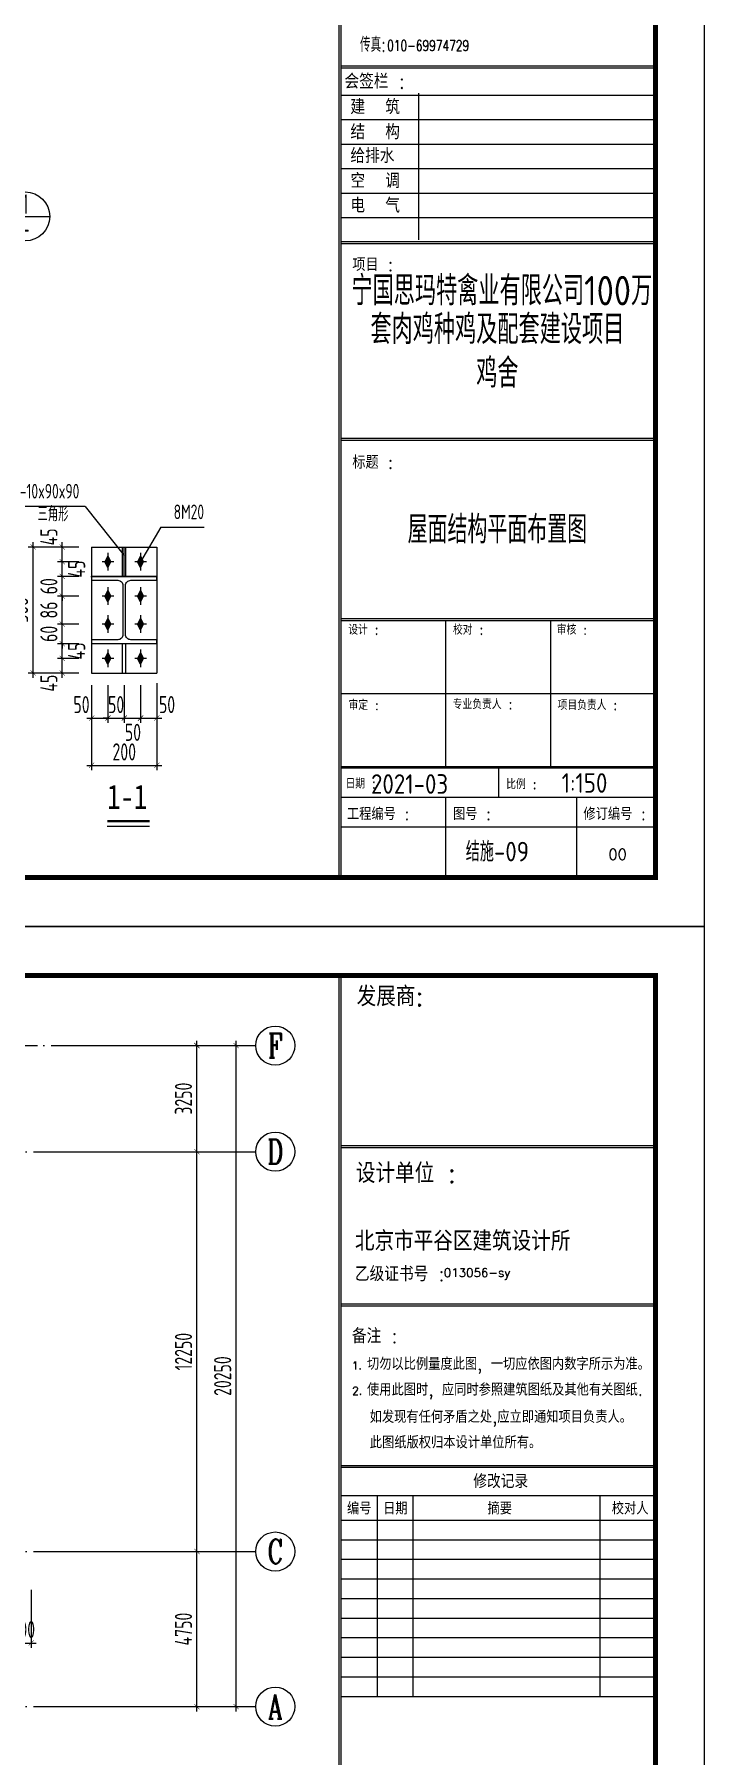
# Model space of a CAD drawing. Extents: x -159214 to 158333, y 7819 to 689505.
# Drawn here: x 137806 to 158333, y 45420 to 98146 of the extents above; entities that cross this region are included whole.
import ezdxf
from ezdxf.enums import TextEntityAlignment as Align

# ---------------------------------------------------------------- set-up
doc = ezdxf.new("R2010")
doc.units = 0
doc.header["$LTSCALE"] = 1000
doc.header["$PDMODE"] = 3
doc.linetypes.add('DOTE', pattern=[2.42, 2, -0.2, 0.02, -0.2])
doc.layers.get('0').update_dxf_attribs({"linetype": 'CONTINUOUS'})
doc.layers.get('Defpoints').update_dxf_attribs({"linetype": 'CONTINUOUS'})
for name, color, linetype in [('d-轴线', 7, 'CONTINUOUS'), ('MOUNT', 3, 'CONTINUOUS'), ('PUB_DWGN', 7, 'CONTINUOUS'), ('PUB_TEXT', 7, 'CONTINUOUS'), ('PUB_TITLE', 4, 'CONTINUOUS'), ('S', 2, 'CONTINUOUS'), ('图名层', 7, 'CONTINUOUS'), ('邓-AXIS', 1, 'DOTE'), ('邓-AXIS_DIM', 3, 'CONTINUOUS'), ('邓-AXIS_NUM', 7, 'CONTINUOUS'), ('邓-BASE_STR', 7, 'CONTINUOUS'), ('邓-BORDER', 144, 'CONTINUOUS'), ('邓-DIM', 3, 'CONTINUOUS'), ('邓-FLOOR', 6, 'CONTINUOUS'), ('邓-STGJ_BOLT_THIN', 9, 'CONTINUOUS'), ('邓-STXT_XG_THIN', 2, 'CONTINUOUS'), ('邓-TEXT', 7, 'CONTINUOUS'), ('邓-THIN', 7, 'CONTINUOUS')]:
    doc.layers.add(name, color=color, linetype=linetype)
doc.styles.add('-GBCBIGGBENOR', font='GBENOR.shx', dxfattribs={"bigfont": 'GBCBIG.shx'})
doc.styles.add('-黑体', font='SIMHEI.TTF')
doc.styles.add('HZTXT', font='romans', dxfattribs={"bigfont": 'hztxt'})
doc.styles.add('title_font', font='GBENOR.shx', dxfattribs={"bigfont": 'GBCBIG.shx'})
doc.styles.add('TKHZ', font='simplex.shx', dxfattribs={"bigfont": 'hztxt.shx'})
doc.styles.add('TSSD_Axis', font='complex.shx', dxfattribs={"width": 0.7, "bigfont": 'hztxt.shx'})
doc.styles.add('TSSD_Dimension', font='tssdeng.shx', dxfattribs={"width": 0.7, "bigfont": 'Hztxt.shx'})
doc.styles.add('TSSD_Label', font='tssdeng.shx', dxfattribs={"width": 0.7, "bigfont": 'Hztxt.shx'})
doc.styles.add('TSSD_Num', font='tssdeng.shx', dxfattribs={"width": 0.7, "bigfont": 'hztxt.shx'})
doc.dimstyles.new('TSSD_150_150', dxfattribs={"dimtxt": 525, "dimasz": 150, "dimexe": 150, "dimexo": 375, "dimgap": 150, "dimtad": 1, "dimdec": 0, "dimzin": 0, "dimdsep": 46, "dimtxsty": 'TSSD_Dimension', "dimblk": 'ARCHTICK', "dimblk1": 'ARCHTICK', "dimblk2": 'ARCHTICK', "dimcen": 0, "dimdle": 150, "dimclrt": 7, "dimadec": 0, "dimazin": 0, "dimtfac": 1, "dimtdec": 0, "dimtix": 1, "dimtmove": 2, "dimatfit": 3, "dimfxl": 1, "dimtolj": 1, "dimtzin": 0, "dimarcsym": 0})
doc.dimstyles.new('TSSD_15_150', dxfattribs={"dimtxt": 525, "dimasz": 150, "dimexe": 150, "dimexo": 375, "dimgap": 150, "dimtad": 1, "dimdec": 0, "dimlfac": 0.1, "dimzin": 0, "dimdsep": 46, "dimtxsty": 'TSSD_Dimension', "dimblk": 'ARCHTICK', "dimblk1": 'ARCHTICK', "dimblk2": 'ARCHTICK', "dimcen": 0, "dimdle": 150, "dimclrt": 7, "dimadec": 0, "dimazin": 0, "dimtfac": 1, "dimtdec": 0, "dimtix": 1, "dimtmove": 2, "dimatfit": 3, "dimfxl": 1, "dimtolj": 1, "dimtzin": 0, "dimarcsym": 0})

# ---------------------------------------------------------------- blocks, each defined once
blk = doc.blocks.new('结构A2+0.5')
at = {"layer": 'MOUNT', "color": 5, "linetype": 'Continuous'}
for p, q in [((122457, -61436), (122457, -1487)), ((122517, -61436), (122517, -1487)), ((122517, -6708), (132150, -6708)), ((122517, -6768), (132150, -6768)), ((122517, -11559), (132150, -11559)), ((122517, -11619), (132150, -11619)), ((122517, -16508), (132150, -16508)), ((122517, -16568), (132150, -16568)), ((122517, -36640), (132150, -36640)), ((122517, -36700), (132150, -36700)), ((122517, -42021), (132150, -42021)), ((122517, -42081), (132150, -42081)), ((132150, -48052), (122517, -48052)), ((132150, -48112), (122517, -48112)), ((132150, -53580), (122517, -53580)), ((132150, -53640), (122517, -53640)), ((132150, -58110), (122517, -58110)), ((132150, -58152), (122517, -58152)), ((132150, -59052), (122517, -59052))]:
    blk.add_line(p, q, dxfattribs=at)
at = {"layer": 'MOUNT', "color": 4, "linetype": 'Continuous'}
for p, q in [((122517, -17436), (132150, -17436)), ((122517, -18186), (132150, -18186))]:
    blk.add_line(p, q, dxfattribs=at)
at = {"layer": 'MOUNT', "color": 3, "linetype": 'Continuous'}
for p, q in [((123632, -23586), (123632, -17436)), ((124724, -23586), (124724, -17436)), ((130451, -23586), (130451, -17436)), ((122517, -18786), (132150, -18786)), ((122517, -19386), (132150, -19386)), ((122517, -19986), (132150, -19986)), ((122517, -20586), (132150, -20586)), ((122517, -21186), (132150, -21186)), ((122517, -21786), (132150, -21786)), ((122517, -22386), (132150, -22386)), ((122517, -22986), (132150, -22986)), ((122517, -23586), (132150, -23586))]:
    blk.add_line(p, q, dxfattribs=at)
at = {"layer": 'MOUNT', "color": 3}
for p, q in [((122517, -37531), (132150, -37531)), ((124888, -37471), (124888, -41961)), ((122517, -38281), (132150, -38281)), ((122517, -39031), (132150, -39031)), ((122517, -39781), (132150, -39781)), ((122517, -40531), (132150, -40531)), ((122517, -41281), (132150, -41281))]:
    blk.add_line(p, q, dxfattribs=at)
at = {"layer": 'MOUNT', "color": 2, "linetype": 'Continuous'}
for p, q in [((125728, -58110), (125728, -53640)), ((128939, -58110), (128939, -53640)), ((132150, -55875), (122517, -55875)), ((127334, -58152), (127334, -59052)), ((125728, -61436), (125728, -59052)), ((129740, -61436), (129740, -59052)), ((132150, -59960), (122517, -59960))]:
    blk.add_line(p, q, dxfattribs=at)
at = {"layer": 'PUB_TITLE'}
blk.add_lwpolyline([(0, -63000), (133650, -63000), (133650, 0), (0, 0)], close=True, dxfattribs=at)
at = {"layer": 'PUB_TITLE', "const_width": 150}
blk.add_lwpolyline([(3750, -61500), (132150, -61500), (132150, -1500), (3750, -1500)], close=True, dxfattribs=at)
at = {"layer": 'MOUNT', "color": 3, "style": 'TKHZ'}
for s, height, p in [('发展商:', 600, (122993, -2442)), ('设计单位 :', 600, (122971, -7856)), ('备注 :', 450, (122848, -12768)), ('切勿以比例量度此图, 一切应依图内数字所示为准。', 375, (123309, -13585)), ('1.', 240, (122848, -13569)), ('2.', 240, (122851, -14344)), ('使用此图时, 应同时参照建筑图纸及其他有关图纸.', 375, (123312, -14374)), (' 如发现有任何矛盾之处,应立即通知项目负责人。 ', 375, (123134, -15208)), (' 此图纸版权归本设计单位所有。', 375, (123140, -15990)), ('修改记录', 420, (126566, -17206)), ('编号', 375, (122698, -18014)), ('日期', 375, (123803, -18016)), ('摘要', 375, (127002, -18014)), ('校对人', 375, (130807, -18014)), ('项目 :', 402.7, (122861, -42922)), ('标题 :', 402.7, (122861, -48981)), ('设计 :', 300, (122736, -54060)), ('校对 :', 300, (125943, -54060)), ('审核 :', 300, (129121, -54060)), ('审定 :', 300, (122743, -56368)), ('专业负责人 :', 300, (125934, -56341)), ('项目负责人 :', 300, (129146, -56368)), ('日期 :', 300, (122651, -58774)), ('比例 :', 300, (127574, -58792)), ('工程编号 :', 375, (122694, -59738)), ('图号 :', 375, (125944, -59738)), ('修订编号 :', 375, (129938, -59738))]:
    blk.add_text(s, height=height, dxfattribs=at).set_placement(p)
at = {"layer": 'MOUNT', "color": 2, "style": 'TKHZ'}
for s, height, p in [('北京市平谷区建筑设计所 ', 600, (122940, -9937)), ('会签栏 :', 450, (122620, -37336))]:
    blk.add_text(s, height=height, dxfattribs=at).set_placement(p)
at = {"layer": 'MOUNT', "color": 4, "style": 'TKHZ'}
for s, height, p in [('乙级证书号 :', 450, (122940, -10869)), ('013056-sy', 265.1, (125664, -10738)), ('建  筑', 450, (122802, -38117)), ('结  构', 450, (122802, -38885)), ('给排水', 450, (122802, -39615)), ('空  调', 450, (122802, -40380)), ('电  气', 450, (122802, -41135))]:
    blk.add_text(s, height=height, dxfattribs=at).set_placement(p)
at = {"layer": 'MOUNT', "color": 3, "style": 'TKHZ', "width": 0.72}
for s, height, p in [('传真:', 450, (123097, -36208)), ('010-69974729', 330, (123933, -36179))]:
    blk.add_text(s, height=height, dxfattribs=at).set_placement(p)
at = {"layer": 'MOUNT', "color": 4, "style": 'HZTXT'}
blk.add_attdef('00', (130703, -60956), '', height=330, dxfattribs=at)
at = {"layer": 'PUB_DWGN', "style": 'title_font'}
blk.add_text('宁国思玛特禽业有限公司100万', height=900, dxfattribs=at).set_placement((122834, -43972))
for tag, height, p in [('工程名称1', 900, (127304, -45157)), ('工程名称2', 900, (127304, -46498)), ('图号', 600, (127304, -61007))]:
    blk.add_attdef(tag, text='', height=height, dxfattribs=at).set_placement(p, align=Align.CENTER)
at = {"layer": 'PUB_TEXT', "style": '-GBCBIGGBENOR'}
for tag, height, p in [('图名1', 849, (127304, -51263)), ('图名2', 849, (127373, -52205)), ('日期', 600, (124615, -58935)), ('比例', 600, (129973, -58904))]:
    blk.add_attdef(tag, text='', height=height, dxfattribs=at).set_placement(p, align=Align.CENTER)
blk = doc.blocks.new('_ArchTick')
at = {"color": 0, "linetype": 'ByBlock', "const_width": 0.1}
blk.add_lwpolyline([(-0.53, -0.53), (0.53, 0.53)], dxfattribs=at)
blk = doc.blocks.new('*D77')
at = {"layer": 'Defpoints', "color": 0}
for p in [(138661, 79032), (139538, 79032), (139538, 78582)]:
    blk.add_point(p, dxfattribs=at)
at = {"layer": '邓-DIM', "color": 0, "lineweight": -2}
for p, q in [((138661, 78432), (138661, 79182)), ((139163, 79032), (138511, 79032)), ((139163, 78582), (138511, 78582))]:
    blk.add_line(p, q, dxfattribs=at)
at = {"layer": '邓-DIM', "color": 0, "lineweight": -2, "xscale": 150, "yscale": 150, "zscale": 150}
for p, rotation in [((138661, 79032), 90), ((138661, 78582), 270)]:
    blk.add_blockref('_ArchTick', p, dxfattribs=dict(at, rotation=rotation))
at = {"layer": '邓-DIM', "color": 7, "insert": (138249, 78272), "char_height": 525, "attachment_point": 5, "rotation": 90, "style": 'TSSD_Dimension'}
blk.add_mtext('\\A1;45', dxfattribs=at)
blk = doc.blocks.new('*D78')
at = {"layer": 'Defpoints', "color": 0}
for p in [(138661, 79482), (139538, 79482), (139538, 79032)]:
    blk.add_point(p, dxfattribs=at)
at = {"layer": '邓-DIM', "color": 0, "lineweight": -2}
for p, q in [((138661, 78882), (138661, 79632)), ((139163, 79482), (138511, 79482)), ((139163, 79032), (138511, 79032))]:
    blk.add_line(p, q, dxfattribs=at)
at = {"layer": '邓-DIM', "color": 0, "lineweight": -2, "xscale": 150, "yscale": 150, "zscale": 150}
for p, rotation in [((138661, 79482), 90), ((138661, 79032), 270)]:
    blk.add_blockref('_ArchTick', p, dxfattribs=dict(at, rotation=rotation))
at = {"layer": '邓-DIM', "color": 7, "insert": (139099, 79257), "char_height": 525, "attachment_point": 5, "rotation": 90, "style": 'TSSD_Dimension'}
blk.add_mtext('\\A1;45', dxfattribs=at)
blk = doc.blocks.new('*D79')
at = {"layer": 'Defpoints', "color": 0}
for p in [(138661, 80082), (139538, 80082), (139538, 79482)]:
    blk.add_point(p, dxfattribs=at)
at = {"layer": '邓-DIM', "color": 0, "lineweight": -2}
for p, q in [((138661, 80082), (138661, 80232)), ((139163, 80082), (138511, 80082)), ((138661, 79482), (138661, 80082)), ((139163, 79482), (138511, 79482)), ((138661, 79482), (138661, 79332))]:
    blk.add_line(p, q, dxfattribs=at)
at = {"layer": '邓-DIM', "color": 0, "lineweight": -2, "xscale": 150, "yscale": 150, "zscale": 150}
for p, rotation in [((138661, 80082), 270), ((138661, 79482), 90)]:
    blk.add_blockref('_ArchTick', p, dxfattribs=dict(at, rotation=rotation))
at = {"layer": '邓-DIM', "color": 7, "insert": (138249, 79782), "char_height": 525, "attachment_point": 5, "rotation": 90, "style": 'TSSD_Dimension'}
blk.add_mtext('\\A1;60', dxfattribs=at)
blk = doc.blocks.new('*D80')
at = {"layer": 'Defpoints', "color": 0}
for p in [(138661, 80942), (139538, 80942), (139538, 80082)]:
    blk.add_point(p, dxfattribs=at)
at = {"layer": '邓-DIM', "color": 0, "lineweight": -2}
for p, q in [((139163, 80942), (138511, 80942)), ((138661, 79932), (138661, 81092)), ((139163, 80082), (138511, 80082))]:
    blk.add_line(p, q, dxfattribs=at)
at = {"layer": '邓-DIM', "color": 0, "lineweight": -2, "xscale": 150, "yscale": 150, "zscale": 150}
for p, rotation in [((138661, 80942), 90), ((138661, 80082), 270)]:
    blk.add_blockref('_ArchTick', p, dxfattribs=dict(at, rotation=rotation))
at = {"layer": '邓-DIM', "color": 7, "insert": (138249, 80512), "char_height": 525, "attachment_point": 5, "rotation": 90, "style": 'TSSD_Dimension'}
blk.add_mtext('\\A1;86', dxfattribs=at)
blk = doc.blocks.new('*D81')
at = {"layer": 'Defpoints', "color": 0}
for p in [(138661, 81542), (139538, 81542), (139538, 80942)]:
    blk.add_point(p, dxfattribs=at)
at = {"layer": '邓-DIM', "color": 0, "lineweight": -2}
for p, q in [((139163, 81542), (138511, 81542)), ((138661, 81542), (138661, 81692)), ((138661, 80942), (138661, 81542)), ((139163, 80942), (138511, 80942)), ((138661, 80942), (138661, 80792))]:
    blk.add_line(p, q, dxfattribs=at)
at = {"layer": '邓-DIM', "color": 0, "lineweight": -2, "xscale": 150, "yscale": 150, "zscale": 150}
for p, rotation in [((138661, 81542), 270), ((138661, 80942), 90)]:
    blk.add_blockref('_ArchTick', p, dxfattribs=dict(at, rotation=rotation))
at = {"layer": '邓-DIM', "color": 7, "insert": (138249, 81242), "char_height": 525, "attachment_point": 5, "rotation": 90, "style": 'TSSD_Dimension'}
blk.add_mtext('\\A1;60', dxfattribs=at)
blk = doc.blocks.new('*D82')
at = {"layer": 'Defpoints', "color": 0}
for p in [(138661, 81992), (139538, 81992), (139538, 81542)]:
    blk.add_point(p, dxfattribs=at)
at = {"layer": '邓-DIM', "color": 0, "lineweight": -2}
for p, q in [((139163, 81992), (138511, 81992)), ((138661, 81392), (138661, 82142)), ((139163, 81542), (138511, 81542))]:
    blk.add_line(p, q, dxfattribs=at)
at = {"layer": '邓-DIM', "color": 0, "lineweight": -2, "xscale": 150, "yscale": 150, "zscale": 150}
for p, rotation in [((138661, 81992), 90), ((138661, 81542), 270)]:
    blk.add_blockref('_ArchTick', p, dxfattribs=dict(at, rotation=rotation))
at = {"layer": '邓-DIM', "color": 7, "insert": (139099, 81767), "char_height": 525, "attachment_point": 5, "rotation": 90, "style": 'TSSD_Dimension'}
blk.add_mtext('\\A1;45', dxfattribs=at)
blk = doc.blocks.new('*D83')
at = {"layer": 'Defpoints', "color": 0}
for p in [(138661, 82442), (139538, 82442), (139538, 81992)]:
    blk.add_point(p, dxfattribs=at)
at = {"layer": '邓-DIM', "color": 0, "lineweight": -2}
for p, q in [((139163, 82442), (138511, 82442)), ((138661, 81842), (138661, 82592)), ((139163, 81992), (138511, 81992))]:
    blk.add_line(p, q, dxfattribs=at)
at = {"layer": '邓-DIM', "color": 0, "lineweight": -2, "xscale": 150, "yscale": 150, "zscale": 150}
for p, rotation in [((138661, 82442), 90), ((138661, 81992), 270)]:
    blk.add_blockref('_ArchTick', p, dxfattribs=dict(at, rotation=rotation))
at = {"layer": '邓-DIM', "color": 7, "insert": (138249, 82753), "char_height": 525, "attachment_point": 5, "rotation": 90, "style": 'TSSD_Dimension'}
blk.add_mtext('\\A1;45', dxfattribs=at)
blk = doc.blocks.new('*D84')
at = {"layer": 'Defpoints', "color": 0}
for p in [(137765, 82442), (139538, 82442), (139538, 78582)]:
    blk.add_point(p, dxfattribs=at)
at = {"layer": '邓-DIM', "color": 0, "lineweight": -2}
for p, q in [((139163, 82442), (137615, 82442)), ((137765, 78432), (137765, 82592)), ((139163, 78582), (137615, 78582))]:
    blk.add_line(p, q, dxfattribs=at)
at = {"layer": '邓-DIM', "color": 0, "lineweight": -2, "xscale": 150, "yscale": 150, "zscale": 150}
for p, rotation in [((137765, 82442), 90), ((137765, 78582), 270)]:
    blk.add_blockref('_ArchTick', p, dxfattribs=dict(at, rotation=rotation))
at = {"layer": '邓-DIM', "color": 7, "insert": (137352, 80512), "char_height": 525, "attachment_point": 5, "rotation": 90, "style": 'TSSD_Dimension'}
blk.add_mtext('\\A1;386', dxfattribs=at)
blk = doc.blocks.new('*D85')
at = {"layer": 'Defpoints', "color": 0}
for p in [(139558, 78582), (140058, 78582), (140058, 77203)]:
    blk.add_point(p, dxfattribs=at)
at = {"layer": '邓-DIM', "color": 0, "lineweight": -2}
for p, q in [((139558, 78207), (139558, 77053)), ((140058, 78207), (140058, 77053)), ((139408, 77203), (140208, 77203))]:
    blk.add_line(p, q, dxfattribs=at)
at = {"layer": '邓-DIM', "color": 0, "lineweight": -2, "xscale": 150, "yscale": 150, "zscale": 150, "rotation": 180}
blk.add_blockref('_ArchTick', (139558, 77203), dxfattribs=at)
at = {"layer": '邓-DIM', "color": 0, "lineweight": -2, "xscale": 150, "yscale": 150, "zscale": 150}
blk.add_blockref('_ArchTick', (140058, 77203), dxfattribs=at)
at = {"layer": '邓-DIM', "color": 7, "insert": (139248, 77616), "char_height": 525, "attachment_point": 5, "style": 'TSSD_Dimension'}
blk.add_mtext('\\A1;50', dxfattribs=at)
blk = doc.blocks.new('*D86')
at = {"layer": 'Defpoints', "color": 0}
for p in [(140058, 78582), (140558, 78582), (140558, 77203)]:
    blk.add_point(p, dxfattribs=at)
at = {"layer": '邓-DIM', "color": 0, "lineweight": -2}
for p, q in [((140058, 78207), (140058, 77053)), ((140558, 78207), (140558, 77053)), ((140058, 77203), (139908, 77203)), ((140058, 77203), (140558, 77203)), ((140558, 77203), (140708, 77203))]:
    blk.add_line(p, q, dxfattribs=at)
at = {"layer": '邓-DIM', "color": 0, "lineweight": -2, "xscale": 150, "yscale": 150, "zscale": 150}
blk.add_blockref('_ArchTick', (140058, 77203), dxfattribs=at)
at = {"layer": '邓-DIM', "color": 0, "lineweight": -2, "xscale": 150, "yscale": 150, "zscale": 150, "rotation": 180}
blk.add_blockref('_ArchTick', (140558, 77203), dxfattribs=at)
at = {"layer": '邓-DIM', "color": 7, "insert": (140308, 77616), "char_height": 525, "attachment_point": 5, "style": 'TSSD_Dimension'}
blk.add_mtext('\\A1;50', dxfattribs=at)
blk = doc.blocks.new('*D87')
at = {"layer": 'Defpoints', "color": 0}
for p in [(140558, 78582), (141058, 78582), (141058, 77203)]:
    blk.add_point(p, dxfattribs=at)
at = {"layer": '邓-DIM', "color": 0, "lineweight": -2}
for p, q in [((140558, 78207), (140558, 77053)), ((141058, 78207), (141058, 77053)), ((140408, 77203), (141208, 77203))]:
    blk.add_line(p, q, dxfattribs=at)
at = {"layer": '邓-DIM', "color": 0, "lineweight": -2, "xscale": 150, "yscale": 150, "zscale": 150, "rotation": 180}
blk.add_blockref('_ArchTick', (140558, 77203), dxfattribs=at)
at = {"layer": '邓-DIM', "color": 0, "lineweight": -2, "xscale": 150, "yscale": 150, "zscale": 150}
blk.add_blockref('_ArchTick', (141058, 77203), dxfattribs=at)
at = {"layer": '邓-DIM', "color": 7, "insert": (140824, 76766), "char_height": 525, "attachment_point": 5, "style": 'TSSD_Dimension'}
blk.add_mtext('\\A1;50', dxfattribs=at)
blk = doc.blocks.new('*D88')
at = {"layer": 'Defpoints', "color": 0}
for p in [(141058, 78582), (141558, 78650), (141558, 77203)]:
    blk.add_point(p, dxfattribs=at)
at = {"layer": '邓-DIM', "color": 0, "lineweight": -2}
for p, q in [((141058, 78207), (141058, 77053)), ((141558, 78275), (141558, 77053)), ((140908, 77203), (141708, 77203))]:
    blk.add_line(p, q, dxfattribs=at)
at = {"layer": '邓-DIM', "color": 0, "lineweight": -2, "xscale": 150, "yscale": 150, "zscale": 150, "rotation": 180}
blk.add_blockref('_ArchTick', (141058, 77203), dxfattribs=at)
at = {"layer": '邓-DIM', "color": 0, "lineweight": -2, "xscale": 150, "yscale": 150, "zscale": 150}
blk.add_blockref('_ArchTick', (141558, 77203), dxfattribs=at)
at = {"layer": '邓-DIM', "color": 7, "insert": (141868, 77616), "char_height": 525, "attachment_point": 5, "style": 'TSSD_Dimension'}
blk.add_mtext('\\A1;50', dxfattribs=at)
blk = doc.blocks.new('ts_axno')
at = {"color": 0, "linetype": 'ByBlock', "lineweight": -2}
blk.add_circle((0, 0), 0.5, dxfattribs=at)
at = {"color": 0, "linetype": 'ByBlock', "lineweight": -2, "style": 'TSSD_Axis', "width": 0.7}
blk.add_attdef('A', text='', height=0.6, dxfattribs=at).set_placement((0, 0), align=Align.MIDDLE_CENTER)
blk = doc.blocks.new('*D161')
at = {"layer": 'Defpoints', "color": 0}
for p in [(100950, -12250), (105150, -12250), (100871, -17000)]:
    blk.add_point(p, dxfattribs=at)
at = {"layer": '邓-AXIS_DIM', "color": 0, "lineweight": -2}
for p, q in [((105150, -17150), (105150, -12100)), ((101325, -12250), (105300, -12250)), ((101246, -17000), (105300, -17000))]:
    blk.add_line(p, q, dxfattribs=at)
at = {"layer": '邓-AXIS_DIM', "color": 0, "lineweight": -2, "xscale": 150, "yscale": 150, "zscale": 150}
for p, rotation in [((105150, -12250), 90), ((105150, -17000), 270)]:
    blk.add_blockref('_ArchTick', p, dxfattribs=dict(at, rotation=rotation))
at = {"layer": '邓-AXIS_DIM', "color": 7, "insert": (104738, -14625), "char_height": 525, "attachment_point": 5, "rotation": 90, "style": 'TSSD_Dimension'}
blk.add_mtext('\\A1;4750', dxfattribs=at)
blk = doc.blocks.new('*D162')
at = {"layer": 'Defpoints', "color": 0}
for p in [(100950, 0), (105150, 0), (100950, -12250)]:
    blk.add_point(p, dxfattribs=at)
at = {"layer": '邓-AXIS_DIM', "color": 0, "lineweight": -2}
for p, q in [((105150, -12400), (105150, 150)), ((101325, 0), (105300, 0)), ((101325, -12250), (105300, -12250))]:
    blk.add_line(p, q, dxfattribs=at)
at = {"layer": '邓-AXIS_DIM', "color": 0, "lineweight": -2, "xscale": 150, "yscale": 150, "zscale": 150}
for p, rotation in [((105150, 0), 90), ((105150, -12250), 270)]:
    blk.add_blockref('_ArchTick', p, dxfattribs=dict(at, rotation=rotation))
at = {"layer": '邓-AXIS_DIM', "color": 7, "insert": (104737.5, -6125), "char_height": 525, "attachment_point": 5, "rotation": 90, "style": 'TSSD_Dimension'}
blk.add_mtext('\\A1;12250', dxfattribs=at)
blk = doc.blocks.new('*D163')
at = {"layer": 'Defpoints', "color": 0}
for p in [(100950, 3250), (105150, 3250), (100950, 0)]:
    blk.add_point(p, dxfattribs=at)
at = {"layer": '邓-AXIS_DIM', "color": 0, "lineweight": -2}
for p, q in [((101325, 3250), (105300, 3250)), ((105150, -150), (105150, 3400)), ((101325, 0), (105300, 0))]:
    blk.add_line(p, q, dxfattribs=at)
at = {"layer": '邓-AXIS_DIM', "color": 0, "lineweight": -2, "xscale": 150, "yscale": 150, "zscale": 150}
for p, rotation in [((105150, 3250), 90), ((105150, 0), 270)]:
    blk.add_blockref('_ArchTick', p, dxfattribs=dict(at, rotation=rotation))
at = {"layer": '邓-AXIS_DIM', "color": 7, "insert": (104737.5, 1625), "char_height": 525, "attachment_point": 5, "rotation": 90, "style": 'TSSD_Dimension'}
blk.add_mtext('\\A1;3250', dxfattribs=at)
blk = doc.blocks.new('*D164')
at = {"layer": 'Defpoints', "color": 0}
for p in [(100950, 3250), (106350, 3250), (100950, -17000)]:
    blk.add_point(p, dxfattribs=at)
at = {"layer": '邓-AXIS_DIM', "color": 0, "lineweight": -2}
for p, q in [((101325, 3250), (106500, 3250)), ((106350, -17150), (106350, 3400)), ((101325, -17000), (106500, -17000))]:
    blk.add_line(p, q, dxfattribs=at)
at = {"layer": '邓-AXIS_DIM', "color": 0, "lineweight": -2, "xscale": 150, "yscale": 150, "zscale": 150}
for p, rotation in [((106350, 3250), 90), ((106350, -17000), 270)]:
    blk.add_blockref('_ArchTick', p, dxfattribs=dict(at, rotation=rotation))
at = {"layer": '邓-AXIS_DIM', "color": 7, "insert": (105937.5, -6875), "char_height": 525, "attachment_point": 5, "rotation": 90, "style": 'TSSD_Dimension'}
blk.add_mtext('\\A1;20250', dxfattribs=at)
blk = doc.blocks.new('*D260')
at = {"layer": 'Defpoints', "color": 0}
for p in [(139558, 78575), (141558, 78575), (141558, 75754)]:
    blk.add_point(p, dxfattribs=at)
at = {"layer": '邓-DIM', "color": 0, "lineweight": -2}
for p, q in [((139558, 78200), (139558, 75604)), ((141558, 78200), (141558, 75604)), ((139408, 75754), (141708, 75754))]:
    blk.add_line(p, q, dxfattribs=at)
at = {"layer": '邓-DIM', "color": 0, "lineweight": -2, "xscale": 150, "yscale": 150, "zscale": 150, "rotation": 180}
blk.add_blockref('_ArchTick', (139558, 75754), dxfattribs=at)
at = {"layer": '邓-DIM', "color": 0, "lineweight": -2, "xscale": 150, "yscale": 150, "zscale": 150}
blk.add_blockref('_ArchTick', (141558, 75754), dxfattribs=at)
at = {"layer": '邓-DIM', "color": 7, "insert": (140558, 76167), "char_height": 525, "attachment_point": 5, "style": 'TSSD_Dimension'}
blk.add_mtext('\\A1;200', dxfattribs=at)
blk = doc.blocks.new('ts_idx')
at = {"color": 0, "linetype": 'ByBlock', "lineweight": -2}
blk.add_line((-0.5, 0), (0.5, 0), dxfattribs=at)
blk.add_circle((0, 0), 0.5, dxfattribs=at)
at = {"color": 0, "linetype": 'ByBlock', "lineweight": -2, "style": 'TSSD_Num', "width": 0.7}
for tag, p in [('1', (0, 0.25)), ('A', (0, -0.25))]:
    blk.add_attdef(tag, text='', height=0.4, dxfattribs=at).set_placement(p, align=Align.MIDDLE_CENTER)
blk = doc.blocks.new('11111')
at = {"layer": '邓-THIN'}
ref = blk.add_blockref('ts_idx', (28108.3, 1608.1), dxfattribs=dict(at, xscale=1500, yscale=1500, zscale=1500))
ref.add_attrib('1', '1', dxfattribs={"height": 600, "style": 'TSSD_Num', "width": 0.7}).set_placement((28108.3, 1983.1), align=Align.MIDDLE_CENTER)
ref.add_attrib('-', '-', dxfattribs={"height": 600, "style": 'TSSD_Num', "width": 0.7}).set_placement((28108.3, 1233.1), align=Align.MIDDLE_CENTER)
blk = doc.blocks.new('*D383')
at = {"layer": 'Defpoints', "color": 0}
for p in [(137209, 50875), (137709, 50875), (137709, 48868)]:
    blk.add_point(p, dxfattribs=at)
at = {"layer": '邓-DIM', "color": 0, "lineweight": -2}
for p, q in [((137209, 50500), (137209, 48718)), ((137709, 50500), (137709, 48718)), ((137209, 48868), (137059, 48868)), ((137209, 48868), (137709, 48868)), ((137709, 48868), (137859, 48868))]:
    blk.add_line(p, q, dxfattribs=at)
at = {"layer": '邓-DIM', "color": 0, "lineweight": -2, "xscale": 150, "yscale": 150, "zscale": 150}
blk.add_blockref('_ArchTick', (137209, 48868), dxfattribs=at)
at = {"layer": '邓-DIM', "color": 0, "lineweight": -2, "xscale": 150, "yscale": 150, "zscale": 150, "rotation": 180}
blk.add_blockref('_ArchTick', (137709, 48868), dxfattribs=at)
at = {"layer": '邓-DIM', "color": 7, "insert": (137459, 49281), "char_height": 525, "attachment_point": 5, "style": 'TSSD_Dimension'}
blk.add_mtext('\\A1;500', dxfattribs=at)
blk = doc.blocks.new('办公附属轴线')
at = {"layer": '邓-AXIS'}
for p, q in [((81325, 3250), (100950, 3250)), ((-1500, 0), (100950, 0)), ((-1500, -12250), (100950, -12250)), ((-1500, -17000), (100950, -17000))]:
    blk.add_line(p, q, dxfattribs=at)
at = {"layer": '邓-AXIS_NUM'}
for p, q in [((100950, 3250), (106950, 3250)), ((100950, 0), (106950, 0)), ((100950, -12250), (106950, -12250)), ((100950, -17000), (106950, -17000))]:
    blk.add_line(p, q, dxfattribs=at)
ref = blk.add_blockref('ts_axno', (107550, 3250), dxfattribs=dict(at, xscale=1200, yscale=1200, zscale=1200))
ref.add_attrib('F', 'F', dxfattribs={"height": 750, "style": 'TSSD_Axis', "width": 0.7}).set_placement((107550, 3250), align=Align.MIDDLE_CENTER)
ref = blk.add_blockref('ts_axno', (107550, 0), dxfattribs=dict(at, xscale=1200, yscale=1200, zscale=1200))
ref.add_attrib('D', 'D', dxfattribs={"height": 750, "style": 'TSSD_Axis', "width": 0.7}).set_placement((107550, 0), align=Align.MIDDLE_CENTER)
ref = blk.add_blockref('ts_axno', (107550, -12250), dxfattribs=dict(at, xscale=1200, yscale=1200, zscale=1200))
ref.add_attrib('C', 'C', dxfattribs={"height": 750, "style": 'TSSD_Axis', "width": 0.7}).set_placement((107550, -12250), align=Align.MIDDLE_CENTER)
ref = blk.add_blockref('ts_axno', (107550, -17000), dxfattribs=dict(at, xscale=1200, yscale=1200, zscale=1200))
ref.add_attrib('A', 'A', dxfattribs={"height": 750, "style": 'TSSD_Axis', "width": 0.7}).set_placement((107550, -17000), align=Align.MIDDLE_CENTER)
at = {"layer": '邓-AXIS_DIM'}
for base, p1, p2, picture, middle in [((105150, 3250), (100950, 0), (100950, 3250), '*D163', (104737.5, 1625)), ((106350, 3250), (100950, -17000), (100950, 3250), '*D164', (105937.5, -6875)), ((105150, 0), (100950, -12250), (100950, 0), '*D162', (104737.5, -6125)), ((105150, -12250), (100871.2, -17000), (100950, -12250), '*D161', (104737.5, -14625))]:
    dim = blk.add_linear_dim(base=base, p1=p1, p2=p2, angle=270, dimstyle='TSSD_150_150', dxfattribs=at)
    dim.commit()
    dim.dimension.update_dxf_attribs({"geometry": picture, "text_midpoint": middle})

msp = doc.modelspace()

# ---------------------------------------------------------------- hatches: boundary and pattern name
at = {"layer": '邓-STGJ_BOLT_THIN'}
for points in [[(140057.9, 82172.5), (140147.9, 81992.5), (140057.9, 81812.5), (139967.9, 81992.5)], [(141057.9, 82172.5), (141147.9, 81992.5), (141057.9, 81812.5), (140967.9, 81992.5)], [(140057.9, 81122.5), (140147.9, 80942.5), (140057.9, 80762.5), (139967.9, 80942.5)], [(141057.9, 81122.5), (141147.9, 80942.5), (141057.9, 80762.5), (140967.9, 80942.5)], [(140057.9, 80262.5), (140147.9, 80082.5), (140057.9, 79902.5), (139967.9, 80082.5)], [(141057.9, 80262.5), (141147.9, 80082.5), (141057.9, 79902.5), (140967.9, 80082.5)], [(140057.9, 79212.5), (140147.9, 79032.5), (140057.9, 78852.5), (139967.9, 79032.5)], [(141057.9, 79212.5), (141147.9, 79032.5), (141057.9, 78852.5), (140967.9, 79032.5)]]:
    msp.add_hatch(color=256, dxfattribs=at).paths.add_polyline_path(points)

# ---------------------------------------------------------------- linework, layer by layer
at = {"layer": 'S'}
for p, q in [((140507.9, 81542.5), (140507.9, 82442.5)), ((140607.9, 81542.5), (140607.9, 82442.5)), ((140507.9, 78582.5), (140507.9, 79482.5)), ((140607.9, 78582.5), (140607.9, 79482.5))]:
    msp.add_line(p, q, dxfattribs=at)
at = {"layer": '图名层', "const_width": 75}
msp.add_lwpolyline([(140034.8, 74043.1), (141333, 74043.1)], dxfattribs=at)
at = {"layer": '图名层'}
msp.add_lwpolyline([(140034.8, 73893.1), (141333, 73893.1)], dxfattribs=at)
at = {"layer": '邓-BORDER'}
for p, q in [((140557.9, 81542.5), (140557.9, 82442.5)), ((139537.9, 81542.5), (141577.9, 81542.5))]:
    msp.add_line(p, q, dxfattribs=at)
at = {"layer": '邓-FLOOR'}
for p, q in [((139557.9, 82442.5), (141557.9, 82442.5)), ((139557.9, 82442.5), (139557.9, 78582.5)), ((141557.9, 82442.5), (141557.9, 78582.5)), ((139557.9, 78582.5), (141557.9, 78582.5))]:
    msp.add_line(p, q, dxfattribs=at)
at = {"layer": '邓-STGJ_BOLT_THIN'}
for p, q in [((140057.9, 82262.5), (140057.9, 81722.5)), ((141057.9, 82262.5), (141057.9, 81722.5)), ((140237.9, 81992.5), (139877.9, 81992.5)), ((140057.9, 82172.5), (139967.9, 81992.5)), ((140057.9, 81812.5), (139967.9, 81992.5)), ((140057.9, 82172.5), (140147.9, 81992.5)), ((140057.9, 81812.5), (140147.9, 81992.5)), ((141237.9, 81992.5), (140877.9, 81992.5)), ((141057.9, 82172.5), (140967.9, 81992.5)), ((141057.9, 81812.5), (140967.9, 81992.5)), ((141057.9, 82172.5), (141147.9, 81992.5)), ((141057.9, 81812.5), (141147.9, 81992.5)), ((140057.9, 81212.5), (140057.9, 80672.5)), ((141057.9, 81212.5), (141057.9, 80672.5)), ((140237.9, 80942.5), (139877.9, 80942.5)), ((140057.9, 81122.5), (139967.9, 80942.5)), ((140057.9, 80762.5), (139967.9, 80942.5)), ((140057.9, 81122.5), (140147.9, 80942.5)), ((140057.9, 80762.5), (140147.9, 80942.5)), ((141237.9, 80942.5), (140877.9, 80942.5)), ((141057.9, 81122.5), (140967.9, 80942.5)), ((141057.9, 80762.5), (140967.9, 80942.5)), ((141057.9, 81122.5), (141147.9, 80942.5)), ((141057.9, 80762.5), (141147.9, 80942.5)), ((140057.9, 80262.5), (139967.9, 80082.5)), ((140057.9, 80352.5), (140057.9, 79812.5)), ((140057.9, 80262.5), (140147.9, 80082.5)), ((141057.9, 80262.5), (140967.9, 80082.5)), ((141057.9, 80352.5), (141057.9, 79812.5)), ((141057.9, 80262.5), (141147.9, 80082.5)), ((140237.9, 80082.5), (139877.9, 80082.5)), ((140057.9, 79902.5), (139967.9, 80082.5)), ((140057.9, 79902.5), (140147.9, 80082.5)), ((141237.9, 80082.5), (140877.9, 80082.5)), ((141057.9, 79902.5), (140967.9, 80082.5)), ((141057.9, 79902.5), (141147.9, 80082.5)), ((140057.9, 79212.5), (139967.9, 79032.5)), ((140057.9, 79302.5), (140057.9, 78762.5)), ((140057.9, 79212.5), (140147.9, 79032.5)), ((141057.9, 79212.5), (140967.9, 79032.5)), ((141057.9, 79302.5), (141057.9, 78762.5)), ((141057.9, 79212.5), (141147.9, 79032.5)), ((140237.9, 79032.5), (139877.9, 79032.5)), ((140057.9, 78852.5), (139967.9, 79032.5)), ((140057.9, 78852.5), (140147.9, 79032.5)), ((141237.9, 79032.5), (140877.9, 79032.5)), ((141057.9, 78852.5), (140967.9, 79032.5)), ((141057.9, 78852.5), (141147.9, 79032.5))]:
    msp.add_line(p, q, dxfattribs=at)
at = {"layer": '邓-STXT_XG_THIN'}
msp.add_lwpolyline([(141557.9, 81542.5), (139557.9, 81542.5), (139557.9, 81422.5), (140357.9, 81422.5, -0.4142136), (140517.9, 81262.5), (140517.9, 79762.5, -0.4142136), (140357.9, 79602.5), (139557.9, 79602.5), (139557.9, 79482.5), (141557.9, 79482.5), (141557.9, 79602.5), (140757.9, 79602.5, -0.4142136), (140597.9, 79762.5), (140597.9, 81262.5, -0.4142136), (140757.9, 81422.5), (141557.9, 81422.5), (141557.9, 81542.5)], format="xyb", dxfattribs=at)
at = {"layer": '邓-TEXT'}
for p, q in [((139357.7, 83681), (137358.3, 83681)), ((139357.7, 83681), (140557.9, 82182.1)), ((141674.6, 83047.2), (141057.9, 81992.5)), ((141674.6, 83047.2), (143002.4, 83047.2))]:
    msp.add_line(p, q, dxfattribs=at)

# ---------------------------------------------------------------- block references
at = {"layer": 'd-轴线'}
msp.add_blockref('办公附属轴线', (37633.7, 63919.7, 0), dxfattribs=at)
at = {"layer": '邓-BASE_STR'}
msp.add_blockref('11111', (109418.3, 90962.6), dxfattribs=at)
at = {"layer": '邓-DIM'}
ref = msp.add_blockref('结构A2+0.5', (24682.6, 133818.8), dxfattribs=at)
ref.add_attrib('图号', '结施-09', dxfattribs={"layer": 'PUB_DWGN', "height": 600, "style": 'title_font'}).set_placement((151986.3, 72812.3), align=Align.CENTER)
ref.add_attrib('日期', '2021-03', dxfattribs={"layer": 'PUB_TEXT', "height": 600, "style": '-GBCBIGGBENOR'}).set_placement((149297.1, 74883.6), align=Align.CENTER)
ref.add_attrib('比例', '1:150', dxfattribs={"layer": 'PUB_TEXT', "height": 600, "style": '-GBCBIGGBENOR'}).set_placement((154655.8, 74915.1), align=Align.CENTER)
ref.add_attrib('工程名称2', '鸡舍', dxfattribs={"layer": 'PUB_DWGN', "height": 900, "style": 'title_font'}).set_placement((151986.3, 87320.6), align=Align.CENTER)
ref.add_attrib('工程名称1', '套肉鸡种鸡及配套建设项目', dxfattribs={"layer": 'PUB_DWGN', "height": 900, "style": 'title_font'}).set_placement((151986.3, 88661.4), align=Align.CENTER)
ref.add_attrib('图名1', '屋面结构平面布置图', dxfattribs={"layer": 'PUB_TEXT', "height": 848.57, "style": '-GBCBIGGBENOR'}).set_placement((151986.3, 82555.6), align=Align.CENTER)
ref.add_attrib('00', '00', (155385.6, 72862.9), dxfattribs={"layer": 'MOUNT', "color": 4, "height": 330, "style": 'HZTXT'})
msp.add_blockref('结构A2+0.5', (24682.6, 70818.8), dxfattribs=at)

# ---------------------------------------------------------------- texts
at = {"layer": '图名层', "style": '-黑体', "width": 0.8}
msp.add_text('1-1', height=750, dxfattribs=at).set_placement((140034.8, 74193.1), align=Align.BOTTOM_LEFT)
at = {"layer": '邓-TEXT', "style": 'TSSD_Label', "width": 0.7}
msp.add_text('-10x90x90', height=450, dxfattribs=at).set_placement((137358.3, 83793.5), align=Align.BOTTOM_LEFT)
for s, p in [('三角形 ', (139038.6, 83097.7)), ('8M20', (143002.4, 83159.7))]:
    msp.add_text(s, height=450, dxfattribs=at).set_placement(p, align=Align.BOTTOM_RIGHT)

# ---------------------------------------------------------------- dimensions: what is measured, and where the dimension line sits
at = {"layer": '邓-DIM'}
for base, p1, p2, picture, middle in [((138661.2, 82442.5), (139537.9, 81992.5), (139537.9, 82442.5), '*D83', (138248.7, 82752.8)), ((138661.2, 81992.5), (139537.9, 81542.5), (139537.9, 81992.5), '*D82', (139098.7, 81767.5)), ((138661.2, 79482.5), (139537.9, 79032.5), (139537.9, 79482.5), '*D78', (139098.7, 79257.5)), ((138661.2, 79032.5), (139537.9, 78582.5), (139537.9, 79032.5), '*D77', (138248.7, 78272.2))]:
    dim = msp.add_linear_dim(base=base, p1=p1, p2=p2, angle=90, dimstyle='TSSD_15_150', dxfattribs=at)
    dim.commit()
    dim.dimension.update_dxf_attribs({"geometry": picture, "text_midpoint": middle, "dimtype": 160})
for base, p1, p2, picture, middle in [((137764.7, 82442.5), (139537.9, 78582.5), (139537.9, 82442.5), '*D84', (137352.2, 80512.5)), ((138661.2, 81542.5), (139537.9, 80942.5), (139537.9, 81542.5), '*D81', (138248.7, 81242.5)), ((138661.2, 80942.5), (139537.9, 80082.5), (139537.9, 80942.5), '*D80', (138248.7, 80512.5)), ((138661.2, 80082.5), (139537.9, 79482.5), (139537.9, 80082.5), '*D79', (138248.7, 79782.5))]:
    dim = msp.add_linear_dim(base=base, p1=p1, p2=p2, angle=90, dimstyle='TSSD_15_150', dxfattribs=at)
    dim.commit()
    dim.dimension.update_dxf_attribs({"geometry": picture, "text_midpoint": middle})
for base, p1, p2, picture, middle in [((140057.9, 77203.1), (139557.9, 78582.5), (140057.9, 78582.5), '*D85', (139247.6, 77615.6)), ((141057.9, 77203.1), (140557.9, 78582.5), (141057.9, 78582.5), '*D87', (140823.8, 76765.6)), ((141557.9, 77203.1), (141057.9, 78582.5), (141557.9, 78649.5), '*D88', (141868.1, 77615.6))]:
    dim = msp.add_linear_dim(base=base, p1=p1, p2=p2, dimstyle='TSSD_15_150', dxfattribs=at)
    dim.commit()
    dim.dimension.update_dxf_attribs({"geometry": picture, "text_midpoint": middle, "dimtype": 160})
for base, p1, p2, dimstyle, picture, middle in [((141557.9, 75754.4), (139557.9, 78575.1), (141557.9, 78575.1), 'TSSD_15_150', '*D260', (140557.9, 76166.9)), ((140557.9, 77203.1), (140057.9, 78582.5), (140557.9, 78582.5), 'TSSD_15_150', '*D86', (140307.9, 77615.6)), ((137708.7, 48868), (137208.7, 50875.2), (137708.7, 50875.2), 'TSSD_150_150', '*D383', (137458.7, 49280.5))]:
    dim = msp.add_linear_dim(base=base, p1=p1, p2=p2, dimstyle=dimstyle, dxfattribs=at)
    dim.commit()
    dim.dimension.update_dxf_attribs({"geometry": picture, "text_midpoint": middle})

doc.saveas('drawing.dxf')
